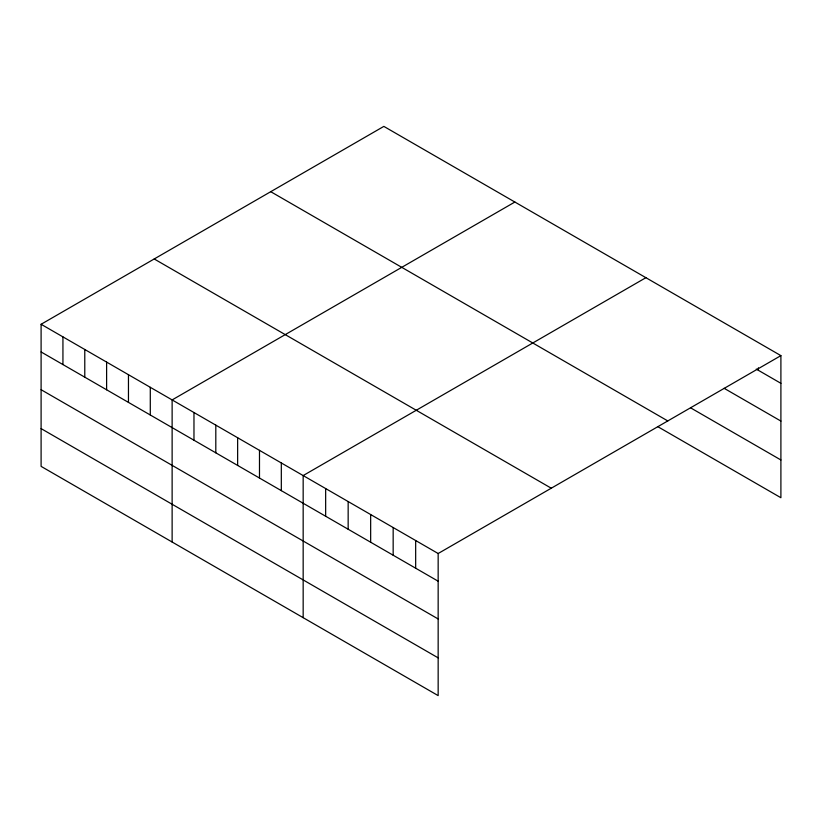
<?xml version="1.0" encoding="UTF-8"?>
<svg xmlns="http://www.w3.org/2000/svg" width="822" height="822" viewBox="0 0 822 822"><rect width="100%" height="100%" fill="white"/><g stroke="black" fill="none" stroke-linecap="round" stroke-linejoin="round"><path stroke-width="1.23" d="M41.1 324.269L438.157 553.514L438.157 695.607L41.1 466.372L41.1 324.269L383.843 126.393L780.9 355.628L780.9 497.731L657.682 426.597M514.87 202.037L172.127 399.924L172.127 542.017M645.897 277.692L303.164 475.568L303.164 617.671M438.157 553.514L780.9 355.628M756.261 369.088L780.9 383.319M724.11 388.292L780.9 421.07M690.901 408.01L780.9 459.971M270.736 191.69L667.793 420.936M154.207 258.971L551.264 488.206M41.1 351.96L438.157 581.195M41.1 389.71L438.157 618.956M41.1 428.611L438.157 657.857M758.398 367.814L758.398 370.332M415.665 540.516L415.665 568.208M393.163 527.529L393.163 555.22M370.66 514.541L370.66 542.222M348.158 501.554L348.158 529.234M325.656 488.556L325.656 516.247M281.319 462.961L281.319 490.642M259.485 450.353L259.485 478.034M237.64 437.746L237.64 465.427M215.806 425.138L215.806 452.819M193.971 412.531L193.971 440.212M150.292 387.306L150.292 414.997M128.458 374.698L128.458 402.39M106.613 362.091L106.613 389.782M84.779 349.484L84.779 377.175M62.934 336.876L62.934 364.567"/></g></svg>
